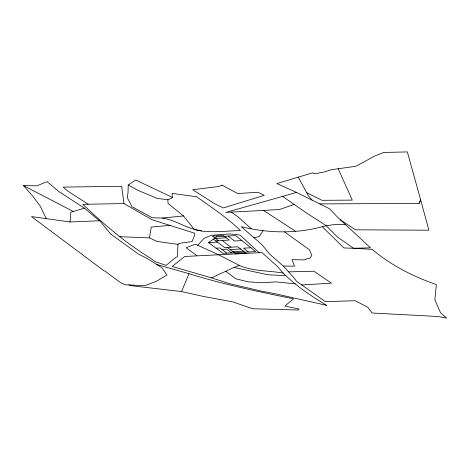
<?xml version="1.0" encoding="UTF-8"?>
<svg xmlns="http://www.w3.org/2000/svg" width="470" height="470" viewBox="0 0 470 470"><rect width="100%" height="100%" fill="white"/><g stroke="black" fill="none" stroke-linecap="round" stroke-linejoin="round"><path stroke-width="0.7" d="M128.234 184.963L128.034 192.553L127.288 197.659L131.97 206.694L152.257 217.769L162.291 218.039L183.529 215.959L194.363 229.572C209.373 233.596 225.195 230.723 240.505 230.641C227.286 217.751 211.682 207.458 196.677 196.754L172.149 193.423L172.296 197.852L167.913 199.779L157.133 198.375L137.275 190.045L128.234 184.963L135.718 180.022L172.279 197.376M178.018 244.382L177.284 257.025L176.156 257.078L166.216 265.344L155.317 261.79L150.641 258.283C125.854 243.113 103.817 224.313 82.849 204.315L123.998 203.563L151.904 219.684L194.856 233.285L194.457 235.717L192.071 241.557L178.87 243.425L178.018 244.382L156.945 241.416L149.454 237.891L119.139 236.68M70.018 221.975L70.853 212.199L84.436 208.175L100.11 221.288L110.644 233.989L138.585 254.182L147.11 258.447L161.839 267.659L166.991 275.021L156.445 281.236L145.077 285.666L125.226 284.785L120.361 282.511L104.792 270.984L104.064 270.838L31.467 216.57L70.018 221.975L99.235 220.771M149.454 237.891L151.252 227.069L170.692 225.33M181.543 291.565L203.645 296.488L232.65 301.863L252.619 308.755L298.262 310.012L299.079 309.025L284.891 306.052L293.462 298.844C258.377 291.6 223.268 284.438 189.011 273.693L181.543 291.565L132.587 285.86L128.909 284.943M319.759 203.904L419.087 203.404L420.656 199.85L407.331 151.922L383.708 152.456L375.019 155.899L355.861 166.28L331.168 169.741L325.598 171.591A48.563 22.084 6.6 0 1 314.912 173.547L313.954 173.636L312.726 172.801L276.848 183.576L296.488 192.43L329.564 208.739L337.601 217.216L370.478 247.831L353.528 248.254L343.97 247.96L322.226 226.722C295.765 233.901 267.777 233.214 241.263 226.693L261.579 244.306L269.809 254.264L283.304 266.049L294.044 277.882L296.517 281.225L325.316 301.652L355.296 300.718L367.851 307.304L372.064 313.002L438.099 316.51L446.5 318.078L440.531 312.709L434.85 299.772L436.383 284.603C413.306 276.583 390.852 265.256 372.216 249.364L353.528 248.254L337.254 236.88L326.239 225.718L307.427 213.597L282.611 196.407L225.764 212.417L279.503 209.555L293.985 204.462M419.087 203.404L420.656 199.856L428.893 230.2L355.438 229.801L340.368 219.813M263.135 230.588L259.252 236.516L253.935 237.814M197.659 245.27L204.174 238.278L211.353 235.276L229.842 233.948L238.032 234.73L240.217 235.27L259.223 252.748M211.494 277.852L233.995 267.459L239.389 265.45C253.083 271.443 268.587 270.538 283.116 273.052C295.959 285.895 311.175 295.988 326.65 305.365L275.543 293.815L261.391 291.136L229.483 283.633L211.494 277.852L172.22 266.478L184.669 256.479L261.949 252.601L277.388 266.402L283.116 273.052M282.611 196.407L296.488 192.43M322.226 226.722L326.239 225.718L334.552 224.589L345.526 224.648M215.548 238.466L226.258 237.773M215.853 240.91L229.207 240.064L223.279 235.447L212.522 236.163L218.538 240.74M208.598 242.643L217.416 242.091M241.891 240.564L234.459 241.028L228.156 236.075M301.646 284.967L331.45 283.175L313.984 271.219L288.674 271.866M216.059 248.184L219.937 247.954L226.863 253.142M221.887 249.417L226.728 249.135L231.675 252.878M250.892 247.749L243.554 248.172L248.383 251.961M230.159 249.582L240.658 248.983M232.979 251.726L243.437 251.145M283.304 266.049L294.496 266.161L292.011 259.657L303.696 259.892L310.312 258.03L311.851 255.163L309.301 249.688L284.579 231.933M46.248 218.632L40.32 206.271L32.312 195.614L23.5 185.609L36.83 185.844L47.088 181.684L58.903 191.584L84.436 208.175M285.766 275.643L267.953 274.768L233.995 267.459M295.301 283.857L275.943 281.871L263.365 282.752L248.454 281.877L235.746 278.81L225.723 271.166M162.291 218.039C175.851 219.878 187.166 229.248 200.761 230.447L201.354 231.117M156.816 264.516L189.011 273.693M306.616 192.647L322.026 200.314L352.283 200.12L338.165 168.677M239.389 265.45L218.955 254.922L195.238 244.171L186.132 247.755L196.883 255.645M23.5 185.609L73.326 211.488M231.275 212.117L237.667 216.582L251.203 228.608M88.207 204.215L67.674 191.014L63.109 187.113L121.683 186.296L123.998 203.563M263.453 210.372L295.248 231.087M213.451 239.095L224.648 247.567L237.844 246.791L246.18 253.283L235.764 253.847L227.304 247.408M222.216 240.511L230.934 247.197M183.529 215.959L168.001 203.404L167.913 199.779M312.056 200.108L308.22 195.532L298.297 177.131M216.67 236.833L208.504 242.573L223.027 253.354L255.668 251.562L235.652 235.582L216.67 236.833M222.134 185.186L218.685 186.496L192.741 189.727L214.414 203.586L223.332 207.946L264.293 195.297L258.083 192.248L237.691 193.546L222.134 185.186"/></g></svg>
